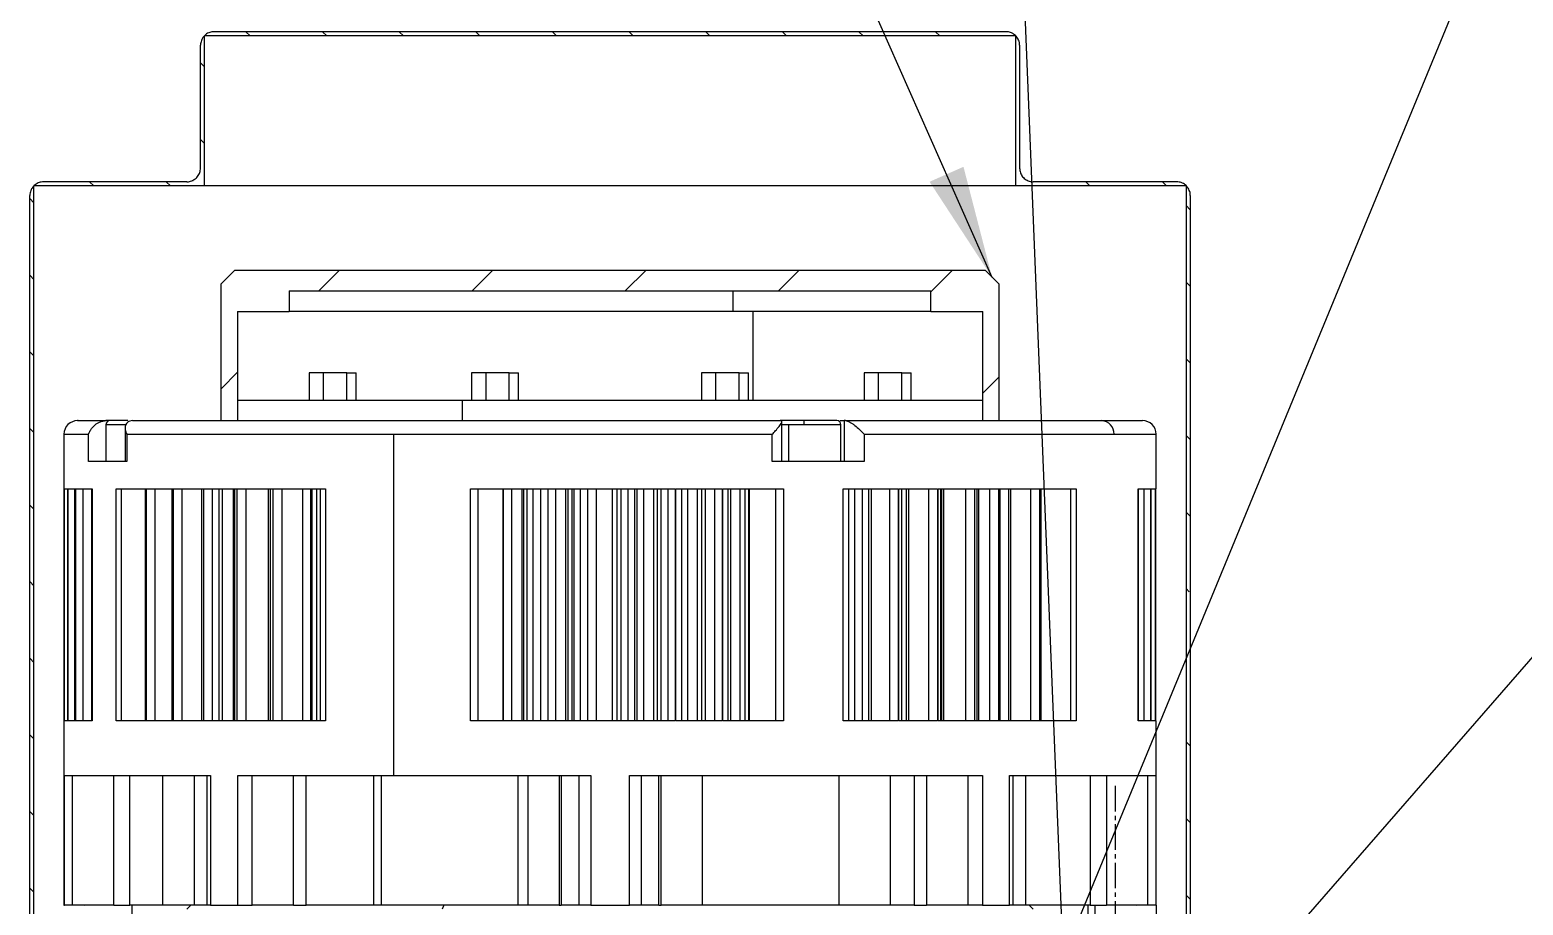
# Model space of a CAD drawing. Header units: millimetres. Extents: x -15 to 1174, y 15 to 856.
# Drawn here: x 317.39 to 361.14, y 427.05 to 452.7 of the extents above; entities that cross this region are included whole.
import ezdxf

# ---------------------------------------------------------------- set-up
doc = ezdxf.new("R2010")
doc.units = ezdxf.units.MM
doc.linetypes.add('CENTER2', pattern=[1.125, 0.75, -0.125, 0.125, -0.125])
doc.layers.get('0').update_dxf_attribs({"lineweight": 25})
doc.dimstyles.new('SLDDIMSTYLE0', dxfattribs={"dimtxt": 0.18, "dimasz": 3.302, "dimexe": 0, "dimexo": 0.0625, "dimgap": 0, "dimtad": 0, "dimtih": 1, "dimtoh": 1, "dimdec": 0, "dimrnd": 1e-09, "dimzin": 0, "dimdsep": 46, "dimtxsty": 'Standard', "dimsah": 1, "dimcen": 0.09, "dimadec": 0, "dimazin": 0, "dimtfac": 3.302, "dimtdec": 0, "dimtofl": 0, "dimtmove": 0, "dimatfit": 3, "dimfxl": 1, "dimfrac": 2, "dimtolj": 1, "dimtzin": 0, "dimarcsym": 0})

# ---------------------------------------------------------------- blocks, each defined once
blk = doc.blocks.new('SW_HATCH_1')
at = {"color": 0, "linetype": 'Continuous', "lineweight": 18}
for p, q in [((168.55, 70.28), (168.43, 70.4)), ((170.796, 70.28), (170.676, 70.4)), ((173.041, 70.28), (172.921, 70.4)), ((175.286, 70.28), (175.166, 70.4)), ((177.531, 70.28), (177.411, 70.4)), ((179.776, 70.28), (179.656, 70.4)), ((182.021, 70.28), (181.901, 70.4)), ((184.266, 70.28), (184.146, 70.4)), ((186.511, 70.28), (186.391, 70.4)), ((188.756, 70.28), (188.636, 70.4)), ((167.219, 69.367), (167.099, 69.487)), ((167.219, 67.122), (167.099, 67.242)), ((163.97, 65.88), (163.85, 66)), ((166.215, 65.88), (166.095, 66)), ((193.156, 65.88), (193.036, 66)), ((195.401, 65.88), (195.281, 66)), ((162.219, 65.386), (162.099, 65.506)), ((196.099, 65.182), (195.979, 65.302)), ((162.219, 63.141), (162.099, 63.261)), ((170.563, 62.8), (171.163, 63.4)), ((175.053, 62.8), (175.653, 63.4)), ((179.543, 62.8), (180.143, 63.4)), ((184.033, 62.8), (184.633, 63.4)), ((188.499, 62.775), (189.124, 63.4)), ((196.099, 62.937), (195.979, 63.057)), ((162.219, 60.896), (162.099, 61.016)), ((167.699, 59.936), (168.179, 60.416)), ((196.099, 60.692), (195.979, 60.812)), ((190.019, 59.805), (190.499, 60.285)), ((162.219, 58.651), (162.099, 58.771)), ((196.099, 58.447), (195.979, 58.567)), ((162.219, 56.406), (162.099, 56.526)), ((196.099, 56.202), (195.979, 56.322)), ((162.219, 54.161), (162.099, 54.281)), ((196.069, 53.987), (195.979, 54.077)), ((162.219, 51.916), (162.099, 52.036)), ((162.219, 49.671), (162.099, 49.791)), ((196.099, 49.467), (195.979, 49.587)), ((162.219, 47.426), (162.099, 47.546)), ((196.099, 47.222), (195.979, 47.342)), ((162.219, 45.181), (162.099, 45.301)), ((196.099, 44.977), (195.979, 45.097))]:
    blk.add_line(p, q, dxfattribs=at)
blk = doc.blocks.new('*U51')
at = {"color": 0, "linetype": 'CENTER2', "transparency": 16777216}
blk.add_line((0, 8.897), (0, -8.898), dxfattribs=at)

msp = doc.modelspace()

# ---------------------------------------------------------------- linework, layer by layer
at = {"color": 7, "linetype": 'Continuous', "lineweight": 25}
for p, q in [((346.2724, 452.5268), (322.5124, 452.5268)), ((322.5124, 448.1268), (322.5124, 452.5268)), ((345.9924, 452.6468), (322.7924, 452.6468)), ((346.2724, 452.5268), (346.2724, 448.1268)), ((322.3924, 448.6468), (322.3924, 452.2468)), ((346.3924, 452.2468), (346.3924, 448.6468)), ((322.5124, 448.1268), (317.5124, 448.1268)), ((317.5124, 420.1268), (317.5124, 448.1268)), ((321.9924, 448.2468), (317.7924, 448.2468)), ((346.2724, 448.1268), (322.5124, 448.1268)), ((351.2724, 448.1268), (346.2724, 448.1268)), ((350.9924, 448.2468), (346.7924, 448.2468)), ((351.2724, 448.1268), (351.2724, 420.1268)), ((317.3924, 420.2468), (317.3924, 447.8468)), ((351.3924, 447.8468), (351.3924, 421.0468)), ((323.3924, 445.6468), (322.9924, 445.2468)), ((323.3924, 445.6468), (322.9924, 445.2468)), ((345.3924, 445.6468), (323.3924, 445.6468)), ((345.7924, 445.2468), (345.3924, 445.6468)), ((345.7924, 445.2468), (345.3924, 445.6468)), ((322.9924, 445.2468), (322.9924, 441.2468)), ((324.9924, 445.0468), (343.7924, 445.0468)), ((324.9924, 445.0468), (324.9924, 444.4468)), ((337.9896, 445.0468), (337.9896, 444.4468)), ((343.7924, 444.4468), (343.7924, 445.0468)), ((345.7924, 441.2468), (345.7924, 445.2468)), ((323.4724, 444.4468), (324.9924, 444.4468)), ((323.4724, 444.4468), (323.4724, 441.2468)), ((337.9896, 444.4468), (324.9924, 444.4468)), ((343.7924, 444.4468), (337.9896, 444.4468)), ((338.5713, 444.4468), (338.5713, 441.8468)), ((343.7924, 444.4468), (345.3124, 444.4468)), ((345.3124, 441.2468), (345.3124, 444.4468)), ((325.5741, 442.6468), (325.5741, 441.8468)), ((325.9873, 442.6468), (325.5741, 442.6468)), ((325.9873, 442.6468), (325.9873, 441.8468)), ((326.6755, 442.6468), (325.9873, 442.6468)), ((326.6755, 441.8468), (326.6755, 442.6468)), ((326.6755, 442.6468), (326.9504, 442.6468)), ((326.9504, 441.8468), (326.9504, 442.6468)), ((330.3366, 442.6468), (330.3366, 441.8468)), ((330.7499, 442.6468), (330.3366, 442.6468)), ((330.7499, 442.6468), (330.7499, 441.8468)), ((331.4381, 442.6468), (330.7499, 442.6468)), ((331.4381, 441.8468), (331.4381, 442.6468)), ((331.4381, 442.6468), (331.713, 442.6468)), ((331.713, 441.8468), (331.713, 442.6468)), ((337.0718, 442.6468), (337.0718, 441.8468)), ((337.4851, 442.6468), (337.0718, 442.6468)), ((337.4851, 442.6468), (337.4851, 441.8468)), ((338.1733, 442.6468), (337.4851, 442.6468)), ((338.1733, 441.8468), (338.1733, 442.6468)), ((338.1733, 442.6468), (338.4482, 442.6468)), ((338.4482, 441.8468), (338.4482, 442.6468)), ((341.8343, 442.6468), (341.8343, 441.8468)), ((342.2476, 442.6468), (341.8343, 442.6468)), ((342.2476, 442.6468), (342.2476, 441.8468)), ((342.9358, 442.6468), (342.2476, 442.6468)), ((342.9358, 441.8468), (342.9358, 442.6468)), ((342.9358, 442.6468), (343.2107, 442.6468)), ((343.2107, 441.8468), (343.2107, 442.6468)), ((323.4724, 441.8468), (330.0593, 441.8468)), ((330.0593, 441.8468), (330.0593, 441.2468)), ((330.0593, 441.8468), (345.3124, 441.8468)), ((319.619, 441.1268), (319.619, 440.0468)), ((320.1985, 441.1268), (319.6192, 441.1268)), ((319.8017, 441.2468), (319.6196, 441.2468)), ((320.1836, 441.0278), (320.1836, 440.0468)), ((339.4245, 440.0468), (339.4245, 441.2478)), ((339.6196, 441.1268), (339.4245, 441.1268)), ((339.6196, 441.1268), (339.6196, 440.0468)), ((340.0778, 441.1268), (339.6196, 441.1268)), ((341.1561, 441.1268), (340.0778, 441.1268)), ((341.1358, 441.2468), (341.2504, 441.2468)), ((341.1561, 440.0468), (341.1561, 441.1268)), ((341.2504, 441.2468), (341.2504, 440.0468)), ((341.2939, 441.2468), (341.2504, 441.2468)), ((318.3924, 440.8468), (318.3924, 439.2468)), ((318.3924, 440.8468), (319.114, 440.8468)), ((319.114, 440.0468), (319.114, 440.8468)), ((320.2296, 440.8468), (328.0436, 440.8468)), ((320.2296, 440.8468), (320.2296, 440.0468)), ((328.0436, 440.8468), (328.0436, 430.8468)), ((328.0436, 440.8468), (339.1433, 440.8468)), ((339.1433, 440.0468), (339.1433, 440.8468)), ((341.8365, 440.8468), (341.8365, 440.0468)), ((341.8365, 440.8468), (349.1587, 440.8468)), ((349.1587, 440.8468), (350.3924, 440.8468)), ((350.3924, 439.2468), (350.3924, 440.8468)), ((320.2296, 440.0468), (319.114, 440.0468)), ((341.8365, 440.0468), (339.1433, 440.0468)), ((318.3924, 439.2468), (318.4008, 439.2468)), ((318.4007, 439.2468), (318.4007, 432.4468)), ((318.4008, 439.2468), (318.4008, 432.4468)), ((318.4013, 432.4468), (318.4013, 439.2468)), ((318.4013, 439.2468), (318.5069, 439.2468)), ((318.5055, 439.2468), (318.5055, 432.4468)), ((318.5069, 439.2468), (318.5069, 432.4468)), ((318.5085, 432.4468), (318.5085, 439.2468)), ((318.5085, 439.2468), (318.7339, 439.2468)), ((318.708, 432.4468), (318.708, 439.2468)), ((318.7296, 439.2468), (318.7296, 432.4468)), ((318.7339, 439.2468), (318.7339, 432.4468)), ((318.7367, 432.4468), (318.7367, 439.2468)), ((318.7367, 439.2468), (319.219, 439.2468)), ((318.9507, 432.4468), (318.9507, 439.2468)), ((319.1984, 439.2468), (319.1984, 432.4468)), ((319.219, 439.2468), (319.219, 432.4468)), ((319.9234, 432.4468), (319.9234, 439.2468)), ((319.9234, 439.2468), (320.8028, 439.2468)), ((320.0737, 432.4468), (320.0737, 439.2468)), ((320.7727, 439.2468), (320.7727, 432.4468)), ((320.8028, 439.2468), (320.8028, 432.4468)), ((320.81, 432.4468), (320.81, 439.2468)), ((320.81, 439.2468), (321.5906, 439.2468)), ((321.0651, 432.4468), (321.0651, 439.2468)), ((321.5506, 439.2468), (321.5506, 432.4468)), ((321.5906, 439.2468), (321.5906, 432.4468)), ((321.5988, 432.4468), (321.5988, 439.2468)), ((321.5988, 439.2468), (322.4758, 439.2468)), ((321.8595, 432.4468), (321.8595, 439.2468)), ((322.4248, 439.2468), (322.4248, 432.4468)), ((322.4758, 439.2468), (322.4758, 432.4468)), ((322.4849, 432.4468), (322.4849, 439.2468)), ((322.4849, 439.2468), (323.4517, 439.2468)), ((322.744, 432.4468), (322.744, 439.2468)), ((322.9335, 439.2468), (322.9335, 432.4468)), ((323.0289, 439.2468), (323.0289, 432.4468)), ((323.3606, 432.4468), (323.3606, 439.2468)), ((323.3885, 439.2468), (323.3885, 432.4468)), ((323.4517, 439.2468), (323.4517, 432.4468)), ((323.4616, 432.4468), (323.4616, 439.2468)), ((323.4616, 439.2468), (324.5109, 439.2468)), ((323.7275, 432.4468), (323.7275, 439.2468)), ((324.384, 432.4468), (324.384, 439.2468)), ((324.4344, 439.2468), (324.4344, 432.4468)), ((324.5109, 439.2468), (324.5109, 432.4468)), ((324.5216, 432.4468), (324.5216, 439.2468)), ((324.5216, 439.2468), (326.0513, 439.2468)), ((324.787, 432.4468), (324.787, 439.2468)), ((325.3925, 432.4468), (325.3925, 439.2468)), ((325.614, 439.2468), (325.614, 432.4468)), ((325.6527, 439.2468), (325.6527, 432.4468)), ((325.7883, 439.2468), (325.7883, 432.4468)), ((325.8996, 439.2468), (325.8996, 432.4468)), ((326.0513, 439.2468), (326.0513, 432.4468)), ((330.302, 439.2468), (332.1267, 439.2468)), ((330.302, 432.4468), (330.302, 439.2468)), ((330.5279, 432.4468), (330.5279, 439.2468)), ((331.2566, 432.4468), (331.2566, 439.2468)), ((331.273, 432.4468), (331.273, 439.2468)), ((331.504, 439.2468), (331.504, 432.4468)), ((331.8125, 432.4468), (331.8125, 439.2468)), ((331.857, 439.2468), (331.857, 432.4468)), ((331.955, 439.2468), (331.955, 432.4468)), ((332.1267, 439.2468), (332.1267, 432.4468)), ((332.1402, 439.2468), (333.5158, 439.2468)), ((332.1402, 432.4468), (332.1402, 439.2468)), ((332.3617, 432.4468), (332.3617, 439.2468)), ((332.5806, 432.4468), (332.5806, 439.2468)), ((332.7956, 439.2468), (332.7956, 432.4468)), ((333.0925, 432.4468), (333.0925, 439.2468)), ((333.1542, 439.2468), (333.1542, 432.4468)), ((333.2745, 439.2468), (333.2745, 432.4468)), ((333.3271, 439.2468), (333.3271, 432.4468)), ((333.5158, 439.2468), (333.5158, 432.4468)), ((333.5293, 439.2468), (334.9115, 439.2468)), ((333.5293, 432.4468), (333.5293, 439.2468)), ((333.7361, 432.4468), (333.7361, 439.2468)), ((333.9868, 439.2468), (333.9868, 432.4468)), ((334.4609, 432.4468), (334.4609, 439.2468)), ((334.5908, 439.2468), (334.5908, 432.4468)), ((334.7083, 439.2468), (334.7083, 432.4468)), ((334.9115, 439.2468), (334.9115, 432.4468)), ((334.9251, 439.2468), (336.3033, 439.2468)), ((334.9251, 432.4468), (334.9251, 439.2468)), ((335.1177, 432.4468), (335.1177, 439.2468)), ((335.1888, 432.4468), (335.1888, 439.2468)), ((335.3748, 439.2468), (335.3748, 432.4468)), ((335.6723, 432.4468), (335.6723, 439.2468)), ((335.7689, 439.2468), (335.7689, 432.4468)), ((335.884, 439.2468), (335.884, 432.4468)), ((336.0849, 439.2468), (336.0849, 432.4468)), ((336.3033, 439.2468), (336.3033, 432.4468)), ((336.3168, 439.2468), (337.6805, 439.2468)), ((336.3168, 432.4468), (336.3168, 439.2468)), ((336.4927, 432.4468), (336.4927, 439.2468)), ((336.6582, 439.2468), (336.6582, 432.4468)), ((336.9525, 432.4468), (336.9525, 439.2468)), ((337.0664, 439.2468), (337.0664, 432.4468)), ((337.1767, 439.2468), (337.1767, 432.4468)), ((337.4498, 439.2468), (337.4498, 432.4468)), ((337.6805, 439.2468), (337.6805, 432.4468)), ((337.6938, 439.2468), (339.4687, 439.2468)), ((337.6938, 432.4468), (337.6938, 439.2468)), ((337.8526, 432.4468), (337.8526, 439.2468)), ((337.9242, 439.2468), (337.9242, 432.4468)), ((338.2079, 432.4468), (338.2079, 439.2468)), ((338.3389, 439.2468), (338.3389, 432.4468)), ((338.4475, 439.2468), (338.4475, 432.4468)), ((338.4674, 439.2468), (338.4674, 432.4468)), ((339.2428, 439.2468), (339.2428, 432.4468)), ((339.4687, 439.2468), (339.4687, 432.4468)), ((341.2224, 439.2468), (342.8377, 439.2468)), ((341.2224, 432.4468), (341.2224, 439.2468)), ((341.3912, 432.4468), (341.3912, 439.2468)), ((341.5604, 432.4468), (341.5604, 439.2468)), ((341.7837, 432.4468), (341.7837, 439.2468)), ((341.9629, 439.2468), (341.9629, 432.4468)), ((342.0401, 439.2468), (342.0401, 432.4468)), ((342.5757, 439.2468), (342.5757, 432.4468)), ((342.8377, 439.2468), (342.8377, 432.4468)), ((342.8493, 439.2468), (343.99, 439.2468)), ((342.8493, 432.4468), (342.8493, 439.2468)), ((342.9436, 432.4468), (342.9436, 439.2468)), ((343.067, 439.2468), (343.067, 432.4468)), ((343.1327, 439.2468), (343.1327, 432.4468)), ((343.725, 439.2468), (343.725, 432.4468)), ((343.99, 439.2468), (343.99, 432.4468)), ((344.0009, 439.2468), (345.0692, 439.2468)), ((344.0009, 432.4468), (344.0009, 439.2468)), ((344.0808, 432.4468), (344.0808, 439.2468)), ((344.1057, 439.2468), (344.1057, 432.4468)), ((344.1589, 439.2468), (344.1589, 432.4468)), ((344.8033, 439.2468), (344.8033, 432.4468)), ((345.0692, 439.2468), (345.0692, 432.4468)), ((345.0794, 439.2468), (346.0672, 439.2468)), ((345.0794, 432.4468), (345.0794, 439.2468)), ((345.1458, 432.4468), (345.1458, 439.2468)), ((345.1822, 439.2468), (345.1822, 432.4468)), ((345.5211, 432.4468), (345.5211, 439.2468)), ((345.773, 439.2468), (345.773, 432.4468)), ((345.8075, 439.2468), (345.8075, 432.4468)), ((346.0672, 439.2468), (346.0672, 432.4468)), ((346.0765, 439.2468), (346.9763, 439.2468)), ((346.0765, 432.4468), (346.0765, 439.2468)), ((346.1304, 432.4468), (346.1304, 439.2468)), ((346.7145, 439.2468), (346.7145, 432.4468)), ((346.9763, 439.2468), (346.9763, 432.4468)), ((346.9847, 439.2468), (348.0462, 439.2468)), ((346.9847, 432.4468), (346.9847, 439.2468)), ((347.0273, 432.4468), (347.0273, 439.2468)), ((347.8787, 439.2468), (347.8787, 432.4468)), ((348.0462, 439.2468), (348.0462, 432.4468)), ((349.8607, 439.2468), (350.2312, 439.2468)), ((349.8607, 432.4468), (349.8607, 439.2468)), ((349.874, 432.4468), (349.874, 439.2468)), ((350.028, 439.2468), (350.028, 432.4468)), ((350.2312, 439.2468), (350.2312, 432.4468)), ((350.2331, 439.2468), (350.3684, 439.2468)), ((350.2331, 432.4468), (350.2331, 439.2468)), ((350.2351, 432.4468), (350.2351, 439.2468)), ((350.3684, 439.2468), (350.3684, 432.4468)), ((350.3691, 439.2468), (350.3924, 439.2468)), ((350.3691, 432.4468), (350.3691, 439.2468)), ((350.3694, 432.4468), (350.3694, 439.2468)), ((350.3841, 432.4468), (350.3841, 439.2468)), ((318.3924, 432.4468), (318.3924, 427.0468)), ((318.4008, 432.4468), (318.3924, 432.4468)), ((318.5069, 432.4468), (318.4013, 432.4468)), ((318.7339, 432.4468), (318.5085, 432.4468)), ((319.219, 432.4468), (318.7367, 432.4468)), ((320.8028, 432.4468), (319.9234, 432.4468)), ((321.5906, 432.4468), (320.81, 432.4468)), ((322.4758, 432.4468), (321.5988, 432.4468)), ((323.4517, 432.4468), (322.4849, 432.4468)), ((324.5109, 432.4468), (323.4616, 432.4468)), ((326.0513, 432.4468), (324.5216, 432.4468)), ((332.1267, 432.4468), (330.302, 432.4468)), ((333.5158, 432.4468), (332.1402, 432.4468)), ((334.9115, 432.4468), (333.5293, 432.4468)), ((336.3033, 432.4468), (334.9251, 432.4468)), ((337.6805, 432.4468), (336.3168, 432.4468)), ((339.4687, 432.4468), (337.6938, 432.4468)), ((342.8377, 432.4468), (341.2224, 432.4468)), ((343.99, 432.4468), (342.8493, 432.4468)), ((345.0692, 432.4468), (344.0009, 432.4468)), ((346.0672, 432.4468), (345.0794, 432.4468)), ((346.9763, 432.4468), (346.0765, 432.4468)), ((348.0462, 432.4468), (346.9847, 432.4468)), ((350.2312, 432.4468), (349.8607, 432.4468)), ((350.3684, 432.4468), (350.2331, 432.4468)), ((350.3924, 432.4468), (350.3691, 432.4468)), ((350.3924, 427.0468), (350.3924, 432.4468)), ((318.4023, 430.8468), (322.6869, 430.8468)), ((318.4023, 427.0468), (318.4023, 430.8468)), ((318.6458, 427.0468), (318.6458, 430.8468)), ((319.8481, 427.0468), (319.8481, 430.8468)), ((320.3222, 427.0468), (320.3222, 430.8468)), ((321.28, 430.8468), (321.28, 427.0468)), ((322.2073, 430.8468), (322.2073, 427.0468)), ((322.5795, 430.8468), (322.5795, 427.0468)), ((322.6869, 430.8468), (322.6869, 427.0468)), ((323.4845, 427.0468), (323.4845, 430.8468)), ((323.4845, 430.8468), (328.0436, 430.8468)), ((323.9071, 427.0468), (323.9071, 430.8468)), ((325.1181, 427.0468), (325.1181, 430.8468)), ((325.4867, 427.0468), (325.4867, 430.8468)), ((327.458, 430.8468), (327.458, 427.0468)), ((327.6832, 430.8468), (327.6832, 427.0468)), ((328.0436, 430.8468), (333.8284, 430.8468)), ((331.6955, 427.0468), (331.6955, 430.8468)), ((331.9846, 430.8468), (331.9846, 427.0468)), ((332.9003, 430.8468), (332.9003, 427.0468)), ((332.9639, 430.8468), (332.9639, 427.0468)), ((333.4743, 430.8468), (333.4743, 427.0468)), ((333.8284, 430.8468), (333.8284, 427.0468)), ((334.9564, 430.8468), (345.3003, 430.8468)), ((334.9564, 427.0468), (334.9564, 430.8468)), ((335.3105, 427.0468), (335.3105, 430.8468)), ((335.8209, 427.0468), (335.8209, 430.8468)), ((335.8845, 427.0468), (335.8845, 430.8468)), ((337.0893, 430.8468), (337.0893, 427.0468)), ((341.1016, 427.0468), (341.1016, 430.8468)), ((342.5966, 430.8468), (342.5966, 427.0468)), ((343.2981, 430.8468), (343.2981, 427.0468)), ((343.6667, 430.8468), (343.6667, 427.0468)), ((344.8777, 430.8468), (344.8777, 427.0468)), ((345.3003, 430.8468), (345.3003, 427.0468)), ((346.0979, 430.8468), (350.3824, 430.8468)), ((346.0979, 427.0468), (346.0979, 430.8468)), ((346.2052, 427.0468), (346.2052, 430.8468)), ((346.5775, 427.0468), (346.5775, 430.8468)), ((348.4626, 430.8468), (348.4626, 427.0468)), ((348.9366, 430.8468), (348.9366, 427.0468)), ((350.139, 430.8468), (350.139, 427.0468)), ((350.3824, 430.8468), (350.3824, 427.0468)), ((318.3924, 427.0468), (318.4023, 427.0468)), ((318.6458, 427.0468), (318.4023, 427.0468)), ((319.8481, 427.0468), (318.6458, 427.0468)), ((318.9827, 427.0468), (318.9927, 427.0368)), ((319.8481, 427.0468), (320.3222, 427.0468)), ((321.28, 427.0468), (320.3222, 427.0468)), ((320.3924, 416.2468), (320.3924, 427.0468)), ((322.2073, 427.0468), (321.28, 427.0468)), ((322.1124, 427.0468), (321.9924, 426.9268)), ((322.5795, 427.0468), (322.2073, 427.0468)), ((322.6869, 427.0468), (322.5795, 427.0468)), ((322.6869, 427.0468), (323.4845, 427.0468)), ((323.4845, 427.0468), (323.9071, 427.0468)), ((325.1181, 427.0468), (323.9071, 427.0468)), ((325.1181, 427.0468), (325.4867, 427.0468)), ((327.458, 427.0468), (325.4867, 427.0468)), ((327.6832, 427.0468), (327.458, 427.0468)), ((331.6955, 427.0468), (327.6832, 427.0468)), ((329.5197, 427.0468), (329.4721, 426.9268)), ((331.9846, 427.0468), (331.6955, 427.0468)), ((332.9003, 427.0468), (331.9846, 427.0468)), ((332.9003, 427.0468), (332.9639, 427.0468)), ((333.4743, 427.0468), (332.9639, 427.0468)), ((333.8284, 427.0468), (333.4743, 427.0468)), ((333.8284, 427.0468), (334.9564, 427.0468)), ((335.3105, 427.0468), (334.9564, 427.0468)), ((335.8209, 427.0468), (335.3105, 427.0468)), ((335.8209, 427.0468), (335.8845, 427.0468)), ((337.0893, 427.0468), (335.8845, 427.0468)), ((341.1016, 427.0468), (337.0893, 427.0468)), ((342.5966, 427.0468), (341.1016, 427.0468)), ((343.2981, 427.0468), (342.5966, 427.0468)), ((343.2981, 427.0468), (343.6667, 427.0468)), ((344.8777, 427.0468), (343.6667, 427.0468)), ((345.3003, 427.0468), (344.8777, 427.0468)), ((345.3003, 427.0468), (346.0979, 427.0468)), ((346.2052, 427.0468), (346.0979, 427.0468)), ((346.5775, 427.0468), (346.2052, 427.0468)), ((348.4626, 427.0468), (346.5775, 427.0468)), ((346.7924, 426.9268), (346.6724, 427.0468)), ((348.3924, 427.0468), (348.3924, 416.2468)), ((348.4626, 427.0468), (348.9366, 427.0468)), ((348.5927, 427.0468), (348.5927, 416.2468)), ((350.139, 427.0468), (348.9366, 427.0468)), ((349.7921, 427.0368), (349.8021, 427.0468)), ((350.3824, 427.0468), (350.139, 427.0468)), ((350.3824, 427.0468), (350.3924, 427.0468)), ((350.3924, 427.0468), (350.3924, 416.2468))]:
    msp.add_line(p, q, dxfattribs=at)
for centre, radius, start, end in [((318.7924, 440.8468), 0.4, 90, 180), ((319.7392, 441.1268), 0.12, 90.00557, 180.00556), ((338.5539, 441.1568), 1.5242, 358.87266, 3.38551), ((341.0361, 441.1268), 0.12, 0, 90), ((348.7735, 440.8616), 0.3855, 357.79589, 87.61164), ((349.9924, 440.8468), 0.4, 0, 90)]:
    msp.add_arc(centre, radius, start, end, dxfattribs=at)
for points, knots in [([(322.7924, 452.6468), (322.7597, 452.6444), (322.682, 452.6388), (322.568, 452.5867), (322.4803, 452.5052), (322.4192, 452.404), (322.3947, 452.3189), (322.3928, 452.2605), (322.3924, 452.2468)], [0, 0, 0, 0, 0.15660803, 0.37116543, 0.58572268, 0.72001076, 0.9345673, 1, 1, 1, 1]), ([(346.3924, 452.2468), (346.3923, 452.2532), (346.3915, 452.3044), (346.37, 452.4002), (346.2981, 452.5166), (346.1916, 452.6021), (346.0833, 452.6421), (346.0154, 452.6456), (345.9924, 452.6468)], [0, 0, 0, 0, 0.0307786, 0.2454404, 0.4601022, 0.6747642, 0.8894265, 1, 1, 1, 1]), ([(321.9924, 448.2468), (321.9958, 448.2468), (322.044, 448.2472), (322.1205, 448.2625), (322.2261, 448.3158), (322.314, 448.3969), (322.3801, 448.5158), (322.3884, 448.6038), (322.3924, 448.6468)], [0, 0, 0, 0, 0.0162947, 0.230953, 0.3653046, 0.5799625, 0.7946204, 1, 1, 1, 1]), ([(346.3924, 448.6468), (346.3935, 448.6241), (346.397, 448.5566), (346.4365, 448.4486), (346.5218, 448.3418), (346.638, 448.2696), (346.734, 448.2478), (346.7856, 448.2469), (346.7924, 448.2468)], [0, 0, 0, 0, 0.1087931, 0.3234538, 0.5381145, 0.7527753, 0.9674364, 1, 1, 1, 1]), ([(317.7924, 448.2468), (317.7488, 448.2426), (317.6601, 448.2342), (317.5409, 448.1672), (317.4603, 448.0789), (317.4075, 447.9731), (317.3927, 447.8971), (317.3924, 447.8496), (317.3924, 447.8468)], [0, 0, 0, 0, 0.2083807, 0.4230473, 0.6377139, 0.7720703, 0.9867365, 1, 1, 1, 1]), ([(351.3924, 447.8468), (351.3923, 447.8529), (351.3916, 447.9037), (351.3704, 447.9992), (351.2988, 448.1158), (351.1926, 448.2016), (351.084, 448.242), (351.0158, 448.2456), (350.9924, 448.2468)], [0, 0, 0, 0, 0.0290857, 0.243749, 0.4584123, 0.6730757, 0.8877392, 1, 1, 1, 1]), ([(318.8028, 441.2468), (318.7994, 441.2468), (318.7457, 441.2468), (318.9545, 441.2468), (319.399, 441.2468), (319.6196, 441.2468)], [0, 0, 0, 0, 0.03296603, 0.51993633, 1, 1, 1, 1]), ([(319.114, 440.8468), (319.1195, 440.8633), (319.1284, 440.8897), (319.149, 440.9345), (319.1898, 441.006), (319.2591, 441.0887), (319.3536, 441.1618), (319.4367, 441.2077), (319.5272, 441.2402), (319.5895, 441.2446), (319.6196, 441.2468)], [0, 0, 0, 0, 0.0921313, 0.1467244, 0.2503841, 0.4993073, 0.6323676, 0.7498304, 0.8792133, 1, 1, 1, 1]), ([(320.2621, 441.2468), (320.2226, 441.2468), (320.0985, 441.2468), (319.9214, 441.2468), (319.7699, 441.2468), (319.7486, 441.2468), (319.7392, 441.2468)], [0, 0, 0, 0, 0.1251091, 0.3930768, 0.7320322, 1, 1, 1, 1]), ([(320.4021, 441.2468), (320.3755, 441.2446), (320.3203, 441.2402), (320.26, 441.2077), (320.2164, 441.1618), (320.1833, 441.0887), (320.1778, 440.9814), (320.2123, 440.8917), (320.2296, 440.8468)], [0, 0, 0, 0, 0.1208649, 0.2503113, 0.367867, 0.500976, 0.7500398, 1, 1, 1, 1]), ([(320.4021, 441.2468), (320.783, 441.2468), (321.5618, 441.2468), (323.1566, 441.2468), (325.0725, 441.2468), (327.2885, 441.2468), (329.7005, 441.2468), (332.2101, 441.2468), (334.7105, 441.2468), (337.1348, 441.2468), (338.659, 441.2468), (339.4049, 441.2468)], [0, 0, 0, 0, 0.1055933, 0.2158689, 0.3297118, 0.4457735, 0.5625326, 0.6764079, 0.7880772, 0.8962891, 1, 1, 1, 1]), ([(339.1433, 440.8468), (339.1591, 440.8633), (339.1843, 440.8897), (339.2251, 440.9345), (339.2886, 441.006), (339.3541, 441.0887), (339.4014, 441.1618), (339.423, 441.2077), (339.4281, 441.2402), (339.4124, 441.2446), (339.4049, 441.2468)], [0, 0, 0, 0, 0.0921313, 0.1467244, 0.2503841, 0.4993073, 0.6323676, 0.7498304, 0.8792133, 1, 1, 1, 1]), ([(340.0754, 441.2468), (339.9831, 441.2468), (339.7741, 441.2468), (339.5269, 441.2468), (339.4114, 441.2468), (339.3772, 441.2468)], [0, 0, 0, 0, 0.3574198, 0.8095241, 1, 1, 1, 1]), ([(341.0336, 441.2468), (341.0256, 441.2468), (341.0097, 441.2468), (340.8677, 441.2468), (340.651, 441.2468), (340.3773, 441.2468), (340.1679, 441.2468), (340.0754, 441.2468)], [0, 0, 0, 0, 0.2017643, 0.40331321, 0.58607065, 0.81724256, 1, 1, 1, 1]), ([(341.2939, 441.2468), (341.3099, 441.2446), (341.3429, 441.2402), (341.4105, 441.2077), (341.4846, 441.1618), (341.5847, 441.0887), (341.7096, 440.9814), (341.7941, 440.8917), (341.8365, 440.8468)], [0, 0, 0, 0, 0.1208649, 0.2503113, 0.367867, 0.500976, 0.7500398, 1, 1, 1, 1]), ([(341.2939, 441.2468), (341.9012, 441.2468), (343.1228, 441.2468), (344.7747, 441.2468), (346.3375, 441.2468), (347.7426, 441.2468), (348.4422, 441.2468), (348.7896, 441.2468)], [0, 0, 0, 0, 0.18511485, 0.37235818, 0.56061599, 0.78186585, 1, 1, 1, 1]), ([(348.7896, 441.2468), (349.0299, 441.2468), (349.5133, 441.2468), (349.9215, 441.2468), (349.9685, 441.2468), (349.9921, 441.2468)], [0, 0, 0, 0, 0.330199, 0.6641947, 1, 1, 1, 1])]:
    msp.add_open_spline(points, degree=3, knots=knots, dxfattribs=at)

# ---------------------------------------------------------------- block references
at = {"color": 7, "linetype": 'Continuous', "lineweight": 18}
msp.add_blockref('SW_HATCH_1', (155.2937, 382.2468), dxfattribs=at)
at = {"linetype": 'CENTER2'}
msp.add_blockref('*U51', (349.1924, 421.6443), dxfattribs=at)

# ---------------------------------------------------------------- leaders
at = {"color": 7, "lineweight": 25}
for points in [[(345.5843, 445.4468), (327.7062, 485.9114)], [(341.779, 411.2468), (372.5515, 485.9114)], [(348.1179, 414.5068), (345.232, 485.9114)], [(350.3924, 421.6468), (406.3144, 485.9114)]]:
    msp.add_leader(points, dimstyle='SLDDIMSTYLE0', dxfattribs=at)

doc.saveas('drawing.dxf')
